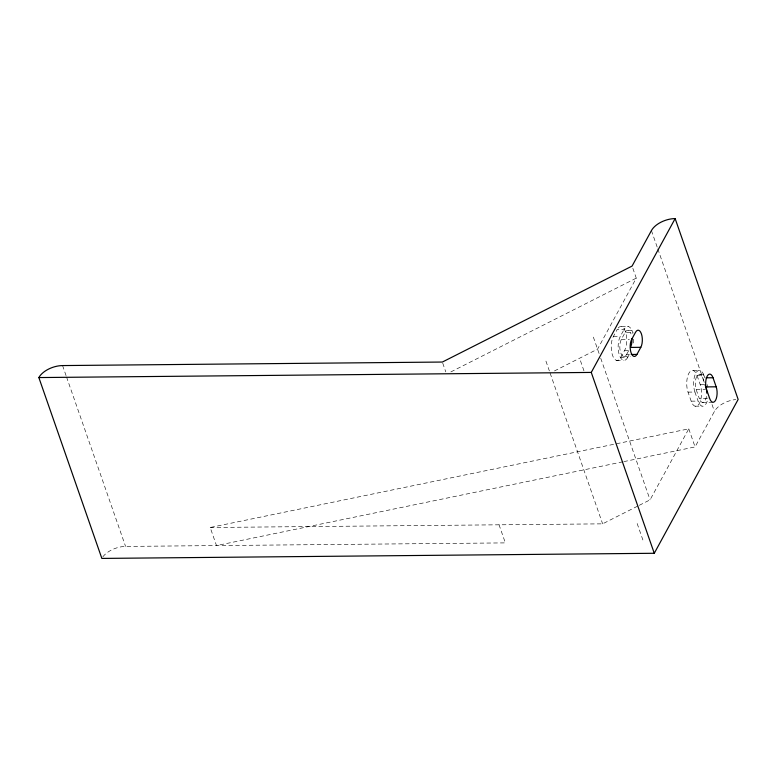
<?xml version="1.0" encoding="UTF-8"?>
<svg xmlns="http://www.w3.org/2000/svg" width="777" height="777" viewBox="0 0 777 777"><rect width="100%" height="100%" fill="white"/><g stroke="black" fill="none" stroke-linecap="round" stroke-linejoin="round"><path stroke-width="0.58" stroke-dasharray="3.88 2.91" d="M632.837 268.269L636.276 278.137L597.562 349.145L554.438 370.95M629.292 354.487L627.631 357.527L620.726 357.595A13.413 5.818 89.5 0 1 612.538 355.332A13.413 5.818 89.5 0 1 613.374 336.499L617.249 329.399L624.154 329.331A13.413 5.818 89.5 0 1 632.915 333.556M627.631 357.527A13.413 5.818 89.5 0 1 619.444 355.264A13.413 5.818 89.5 0 1 620.279 336.431L624.154 329.331M628.884 354.497L626.583 354.516A9.577 4.157 89.5 0 1 620.736 352.904A9.577 4.157 89.5 0 1 621.328 339.442L625.203 332.342L633.265 332.274M620.726 357.595L624.601 350.495A13.413 5.818 89.5 0 0 625.436 331.662A13.413 5.818 89.5 0 0 617.249 329.399M626.583 354.516L628.797 350.456M639.286 505.303L650.067 499.854L688.781 428.846L210.188 527.496L216.492 545.58L622.639 461.868M623.824 461.616L695.075 446.93L714.432 411.431A19.163 10.606 -19.2 0 1 735.838 399.553M450.864 371.911L636.276 278.137M210.188 527.496L602.631 523.844L638.208 505.846M621.522 326.631L628.428 326.563M628.253 330.371L634.013 330.312M613.374 336.499L620.279 336.431M621.328 339.442L629.389 339.374M624.601 350.495L630.351 350.446M623.533 356.497L630.438 356.429M616.462 360.363L623.368 360.295M693.142 370.522L700.048 370.454M699.873 374.261L705.633 374.203M697.066 375.553L700.213 384.596A13.413 5.818 89.5 0 1 699.368 403.428A13.413 5.818 89.5 0 1 691.18 401.165L688.024 392.123A13.413 5.818 89.5 0 1 688.869 373.29A13.413 5.818 89.5 0 1 697.066 375.553L703.972 375.485L704.758 377.748M700.213 384.596L705.963 384.547M704.253 382.381L702.68 377.855A9.577 4.157 89.5 0 0 696.823 376.233A9.577 4.157 89.5 0 0 696.221 389.695L705.429 389.607M688.024 392.123L694.929 392.055L698.086 401.097A13.413 5.818 89.5 0 0 708.041 397.814M696.221 389.695L699.378 398.737L708.585 398.65M691.18 401.165L698.086 401.097M702.175 402.331L712.538 402.233M695.104 406.196L702.01 406.138M102.846 556.866A19.163 10.606 -19.2 0 1 125.573 546.425L505.351 542.89L499.057 524.805M651.427 230.575L657.41 247.746M657.808 248.893L704.069 381.672M712.043 404.564L714.432 411.431M688.781 428.846L695.075 446.93M593.356 337.092L599.154 353.71M600.738 358.275L650.067 499.854M580.458 360.751L584.654 372.814M637.159 523.523L643.463 541.608M545.93 361.082L549.368 370.94M550.126 373.135L602.631 523.844M442.735 363.131L445.784 371.901M62.568 365.569L66.152 375.874M66.55 377.02L125.573 546.425M706.487 396.387A9.577 4.157 89.5 0 1 699.378 398.737M707.119 384.528A13.413 5.818 89.5 0 1 707.915 387.548M694.929 392.055A13.413 5.818 89.5 0 1 695.774 373.222A13.413 5.818 89.5 0 1 703.972 375.485M633.634 339.141A13.413 5.818 89.5 0 1 633.274 344.871M625.203 332.342A9.577 4.157 89.5 0 1 631.06 333.964"/><path stroke-width="1.17" d="M654.273 553.282L591.268 372.426L675.145 218.58L738.15 399.436L654.273 553.282L101.855 558.42L38.85 377.564A19.163 10.606 -19.2 0 1 62.568 365.569L442.356 362.043L632.07 266.084L651.427 230.575A19.163 10.606 -19.2 0 1 675.145 218.58M636.936 354.419L640.811 347.319A9.577 4.157 89.5 0 0 641.413 333.867A9.577 4.157 89.5 0 0 635.557 332.245L631.691 339.355A9.577 4.157 89.5 0 0 631.089 352.807A9.577 4.157 89.5 0 0 636.936 354.419L631.186 354.477M640.811 347.319L630.458 347.416A9.577 4.157 89.5 0 0 631.934 338.529M38.85 377.564L591.268 372.426M706.128 377.826L713.033 377.758L716.18 386.8A9.577 4.157 89.5 0 1 715.588 400.252A9.577 4.157 89.5 0 1 709.731 398.64L706.584 389.598A9.577 4.157 89.5 0 1 707.187 376.146A9.577 4.157 89.5 0 1 713.033 377.758M705.04 384.634L705.827 386.897L716.18 386.8M705.827 386.897A9.577 4.157 89.5 0 1 706.633 390.637M706.711 391.462A9.577 4.157 89.5 0 1 706.759 393.133"/></g></svg>
